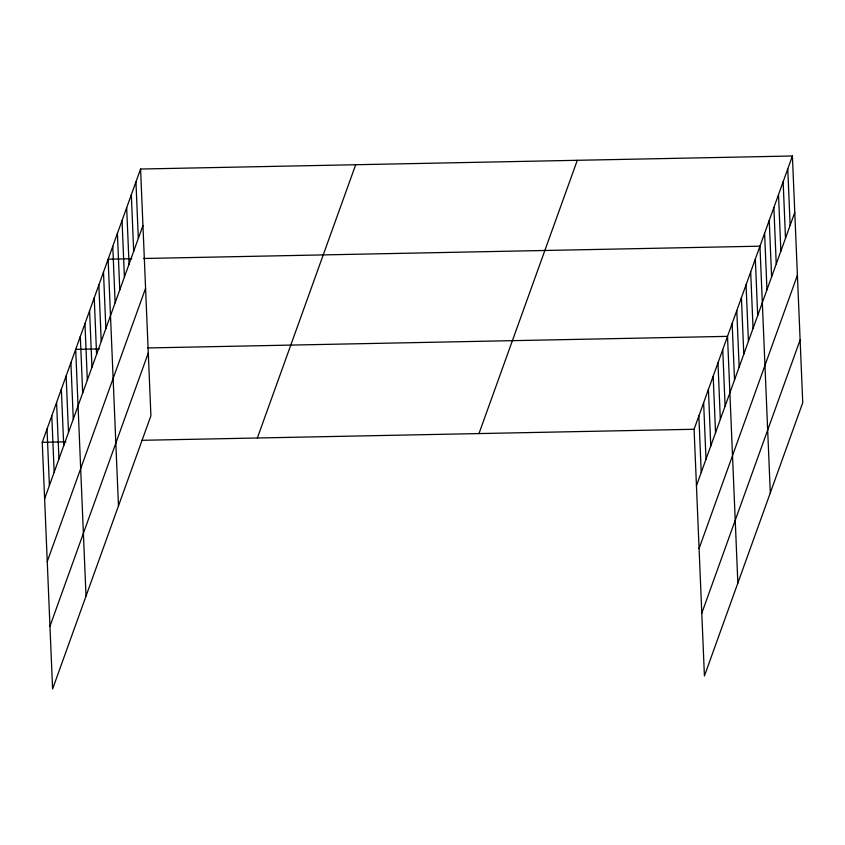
<?xml version="1.0" encoding="UTF-8"?>
<svg xmlns="http://www.w3.org/2000/svg" width="845" height="845" viewBox="0 0 845 845"><rect width="100%" height="100%" fill="white"/><g stroke="black" fill="none" stroke-linecap="round" stroke-linejoin="round"><path stroke-width="1.27" d="M140.576 169.032L150.917 415.729L52.591 689.002L42.25 442.305L140.576 169.032L792.409 155.998L802.75 402.695L704.424 675.968L694.083 429.271L792.409 155.998M44.616 498.782L142.953 225.509M47.246 561.555L145.583 288.282M49.961 626.229L148.287 352.957M257.355 438.006L355.682 164.733M478.978 433.57L577.304 160.296M696.449 485.748L794.775 212.486M699.079 548.521L797.405 275.248M701.794 613.195L800.12 339.922M131.736 258.739L108.128 259.204L118.469 505.912M143.544 258.496L759.961 246.18L770.302 492.878M99.287 348.911L75.68 349.386L86.021 596.084M147.822 347.95L727.513 336.363L737.854 583.061M42.25 442.305L65.857 441.829M141.928 440.308L694.083 429.271M787.772 168.884L790.138 225.362M783.135 181.77L785.501 238.248M778.498 194.646L780.875 251.134M773.872 207.532L776.238 264.01M769.235 220.418L771.601 276.896M764.598 233.294L766.964 289.782M755.324 259.066L757.69 315.544M750.687 271.942L753.053 328.43M746.05 284.828L748.416 341.306M741.414 297.715L743.79 354.192M736.787 310.59L739.153 367.079M732.15 323.477L734.516 379.954M722.739 349.629L725.105 406.118M717.965 362.906L720.331 419.384M713.18 376.183L715.546 432.661M708.406 389.45L710.772 445.938M703.631 402.727L705.997 459.205M698.857 416.004L701.223 472.482M135.95 181.907L138.316 238.396M131.313 194.794L133.679 251.271M126.676 207.68L129.042 264.158M122.039 220.556L124.405 277.044M117.402 233.442L119.768 289.919M112.765 246.328L115.131 302.806M103.491 272.09L105.868 328.568M98.865 284.976L101.231 341.454M94.228 297.852L96.594 354.34M89.591 310.738L91.957 367.216M84.954 323.624L87.32 380.102M80.317 336.5L82.683 392.988M70.906 362.663L73.272 419.141M66.132 375.93L68.498 432.418M61.358 389.207L63.724 445.685M56.583 402.484L58.949 458.962M51.798 415.751L54.164 472.239M47.024 429.028L49.39 485.505"/></g></svg>
